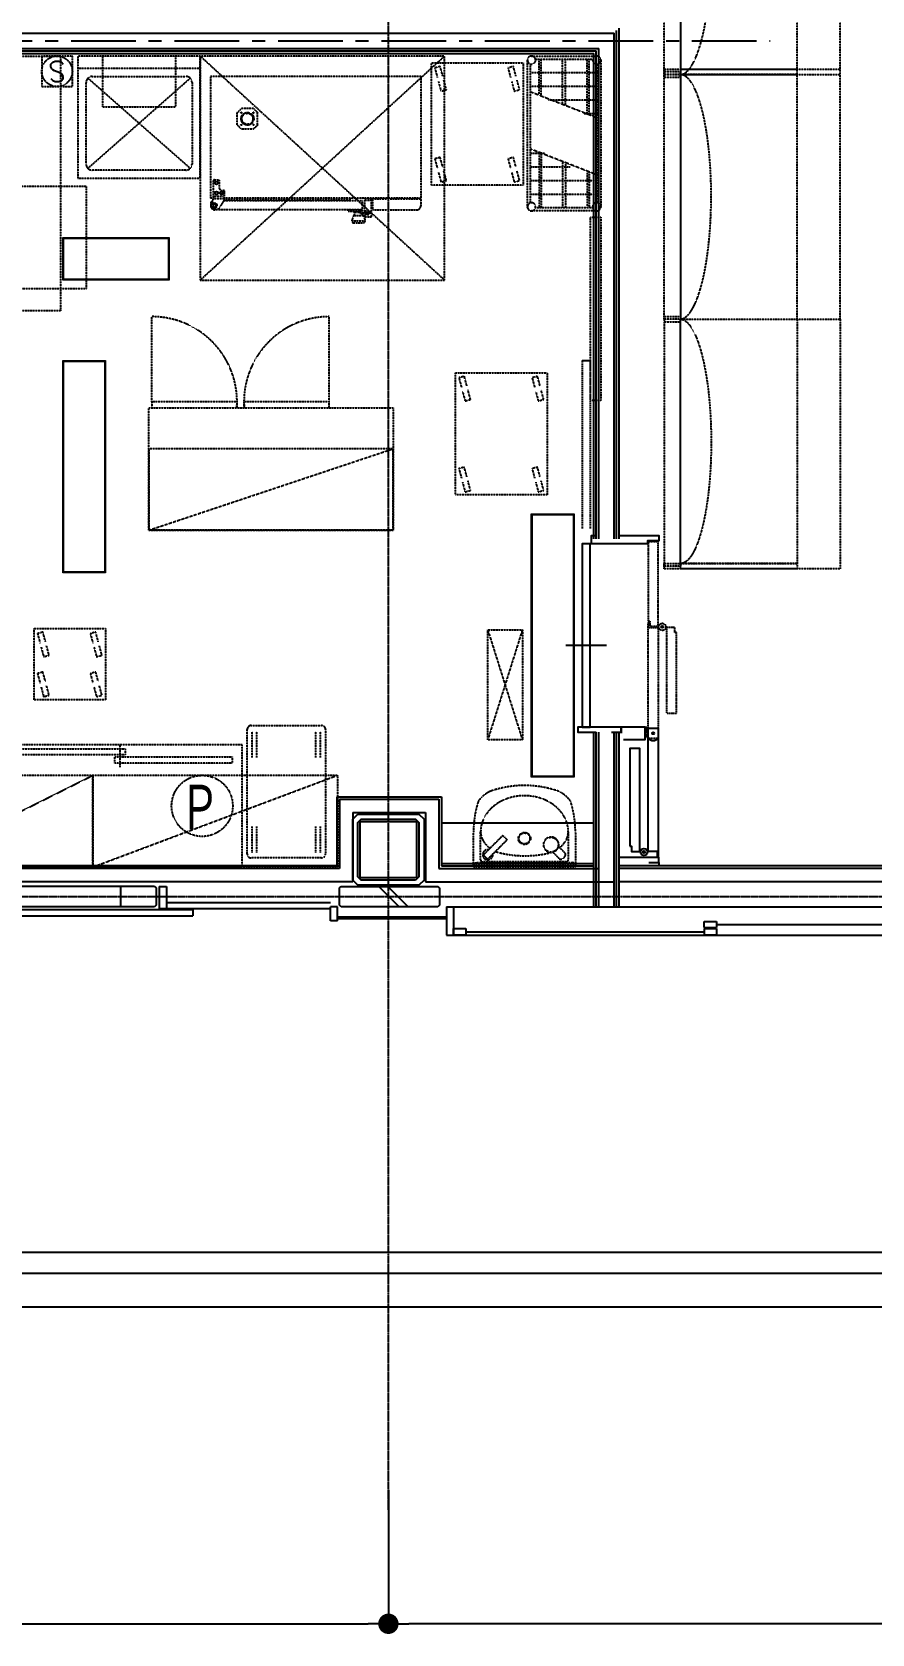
# Model space of a CAD drawing. Header units: millimetres. Extents: x 0 to 181737, y 0 to 59400.
# Drawn here: x 128051 to 132174, y 13956 to 21818 of the extents above; entities that cross this region are included whole.
import ezdxf
from ezdxf.enums import TextEntityAlignment as Align

# ---------------------------------------------------------------- set-up
doc = ezdxf.new("R2010")
doc.units = ezdxf.units.MM
doc.header["$LTSCALE"] = 0.2
for name, pattern in [('CENTER', [50.8, 31.75, -6.35, 6.35, -6.35]), ('DASHED', [0.75, 0.5, -0.25]), ('HIDDEN', [9.525, 6.35, -3.175]), ('HIDDEN2', [0.1875, 0.125, -0.0625])]:
    doc.linetypes.add(name, pattern=pattern)
doc.layers.get('Defpoints').update_dxf_attribs({"color": 5})
for name, color, linetype in [('A_寸法', 7, 'Continuous'), ('A_建築', 8, 'Continuous'), ('A_建築（下図）', 8, 'Continuous'), ('A_建築（什器）', 8, 'Continuous'), ('A_建築（軽鉄下地）', 8, 'Continuous'), ('A_通り芯', 8, 'CENTER'), ('冷設', 8, 'HIDDEN')]:
    doc.layers.add(name, color=color, linetype=linetype)
doc.layers.add('A_通芯', color=8, linetype='CENTER', plot=False)
doc.styles.add('Dim', font='simplex.shx', dxfattribs={"width": 0.8, "bigfont": 'extfont2.shx'})
doc.styles.add('KANJI', font='simplex', dxfattribs={"bigfont": 'bigfont'})
doc.styles.get("Standard").update_dxf_attribs({"font": 'simplex.shx', "width": 0.8, "bigfont": 'extfont2.shx'})
doc.dimstyles.new('1-1', dxfattribs={"dimtxt": 3, "dimasz": 1, "dimexe": 1, "dimexo": 0, "dimgap": 1, "dimtad": 1, "dimdec": 0, "dimtxsty": 'Dim', "dimblk": 'DOT', "dimcen": 0, "dimadec": 0, "dimazin": 0, "dimtfac": 1, "dimtdec": 0, "dimtix": 1, "dimtmove": 2, "dimatfit": 3, "dimldrblk": '引出矢', "dimfxl": 1, "dimarcsym": 0})

# ---------------------------------------------------------------- blocks, each defined once
blk = doc.blocks.new('_Dot')
at = {"color": 0, "linetype": 'ByBlock', "lineweight": -2}
blk.add_line((-0.5, 0), (-1, 0), dxfattribs=at)
at = {"color": 0, "linetype": 'ByBlock', "const_width": 0.5}
blk.add_lwpolyline([(-0.25, 0, 1), (0.25, 0, 1)], format="xyb", close=True, dxfattribs=at)
blk = doc.blocks.new('*D27')
at = {"layer": 'A_寸法', "lineweight": -2, "transparency": 16777216}
for p, q in [((121800, 14662.7), (121800, 14004.9)), ((129800, 14662.7), (129800, 14004.9)), ((121900, 14005.9), (129700, 14005.9))]:
    blk.add_line(p, q, dxfattribs=at)
at = {"layer": 'Defpoints', "color": 0, "transparency": 16777216}
for p in [(121800, 14662.7), (129800, 14662.7), (129800, 14005.9)]:
    blk.add_point(p, dxfattribs=at)
at = {"layer": 'A_寸法', "lineweight": -2, "transparency": 16777216, "xscale": 100, "yscale": 100, "zscale": 100, "rotation": 180}
blk.add_blockref('_Dot', (121800, 14005.9), dxfattribs=at)
at = {"layer": 'A_寸法', "lineweight": -2, "transparency": 16777216, "xscale": 100, "yscale": 100, "zscale": 100}
blk.add_blockref('_Dot', (129800, 14005.9), dxfattribs=at)
at = {"layer": 'A_寸法', "transparency": 16777216, "insert": (125800, 14205.9), "char_height": 300, "attachment_point": 5, "style": 'Dim'}
blk.add_mtext('8000', dxfattribs=at)
blk = doc.blocks.new('引出矢')
at = {"color": 0, "linetype": 'ByBlock', "lineweight": -2}
for p, q in [((-3.864, 1.035), (0, 0)), ((0, 0), (-1, 0)), ((-3.864, -1.035), (0, 0))]:
    blk.add_line(p, q, dxfattribs=at)
blk = doc.blocks.new('*D28')
at = {"layer": 'A_寸法', "lineweight": -2, "transparency": 16777216}
for p, q in [((129800, 14662.7), (129800, 14004.9)), ((140000, 14662.7), (140000, 14004.9)), ((139900, 14005.9), (129900, 14005.9))]:
    blk.add_line(p, q, dxfattribs=at)
at = {"layer": 'Defpoints', "color": 0, "transparency": 16777216}
for p in [(129800, 14662.7), (140000, 14662.7), (129800, 14005.9)]:
    blk.add_point(p, dxfattribs=at)
at = {"layer": 'A_寸法', "lineweight": -2, "transparency": 16777216, "xscale": 100, "yscale": 100, "zscale": 100, "rotation": 180}
blk.add_blockref('_Dot', (129800, 14005.9), dxfattribs=at)
at = {"layer": 'A_寸法', "lineweight": -2, "transparency": 16777216, "xscale": 100, "yscale": 100, "zscale": 100}
blk.add_blockref('_Dot', (140000, 14005.9), dxfattribs=at)
at = {"layer": 'A_寸法', "transparency": 16777216, "insert": (134900, 14205.9), "char_height": 300, "attachment_point": 5, "style": 'Dim'}
blk.add_mtext('10200', dxfattribs=at)

msp = doc.modelspace()

# ---------------------------------------------------------------- linework, layer by layer
at = {"layer": 'A_建築'}
for p, q in [((130920, 19331.23), (130920, 21825)), ((130932.5, 19331.23), (130932.5, 21837.5)), ((123745.57, 21725), (130820, 21725)), ((123758.07, 21712.5), (130807.5, 21712.5)), ((130807.5, 19331.23), (130807.5, 21712.5)), ((130820, 19331.23), (130820, 21725)), ((130751, 20206.23), (130791, 20206.23)), ((130871, 18807.04), (130671, 18807.04)), ((130807.5, 17525), (130807.5, 18381.23)), ((130820, 17525), (130820, 18381.23)), ((130920, 17525), (130920, 18381.23)), ((130932.5, 17525), (130932.5, 18381.23)), ((129547.5, 18065), (130060, 18065)), ((129547.5, 18065), (129547.5, 17725)), ((130060, 18065), (130060, 17725)), ((129547.5, 17725), (122182.5, 17725)), ((130060, 17737.5), (130807.5, 17737.5)), ((130060, 17725), (130807.5, 17725)), ((139740, 17725), (130932.5, 17725)), ((131127.5, 17741.62), (131127.5, 17725))]:
    msp.add_line(p, q, dxfattribs=at)
at = {"layer": 'A_建築', "linetype": 'HIDDEN', "ltscale": 5}
for p, q in [((130751, 20206.23), (130751, 19381.23)), ((130791, 20206.23), (130791, 19381.23))]:
    msp.add_line(p, q, dxfattribs=at)
at = {"layer": 'A_建築', "linetype": 'Continuous', "lineweight": 0}
for points in [[(128202.1, 20810.2), (128723.1, 20810.2), (128723.1, 20600.2), (128202.1, 20600.2)], [(128205.1, 20807.2), (128720.1, 20807.2), (128720.1, 20603.2), (128205.1, 20603.2)], [(128207.1, 20805.2), (128718.1, 20805.2), (128718.1, 20605.2), (128207.1, 20605.2)], [(128202.1, 20205.15), (128412.1, 20205.15), (128412.1, 19163.15), (128202.1, 19163.15)], [(128205.1, 19166.15), (128205.1, 20202.15), (128409.1, 20202.15), (128409.1, 19166.15)], [(128207.1, 19168.15), (128207.1, 20200.15), (128407.1, 20200.15), (128407.1, 19168.15)], [(130501.45, 19453.04), (130711.45, 19453.04), (130711.45, 18161.04), (130501.45, 18161.04)], [(130504.45, 18164.04), (130504.45, 19450.04), (130708.45, 19450.04), (130708.45, 18164.04)], [(130506.45, 18166.04), (130506.45, 19448.04), (130706.45, 19448.04), (130706.45, 18166.04)]]:
    msp.add_lwpolyline(points, close=True, dxfattribs=at)
at = {"layer": 'A_建築', "ltscale": 5}
for points in [[(130932.5, 19346.23), (131127.5, 19346.23), (131127.5, 19321.23), (131071.5, 19321.23), (131071.5, 19306.23), (130797.5, 19306.23), (130797.5, 19346.23), (130822.5, 19346.23)], [(130954.5, 18346.23), (131059.5, 18346.23), (131059.5, 18406.23), (130942.5, 18406.23), (130942.5, 18376.23)], [(131077.5, 17741.62), (131127.5, 17741.62), (131127.5, 17766.62), (130932.5, 17766.62)]]:
    msp.add_lwpolyline(points, dxfattribs=at)
at = {"layer": 'A_建築'}
msp.add_lwpolyline([(130791, 19306.23), (130751, 19306.23), (130751, 18406.23), (130791, 18406.23)], close=True, dxfattribs=at)
at = {"layer": 'A_建築', "linetype": 'DASHED', "ltscale": 5}
for points in [[(131074.5, 18926.54), (131083.5, 18926.54), (131083.5, 18901.54), (131124.5, 18901.54), (131124.5, 19316.23), (131074.5, 19316.23)], [(131214.5, 18870.54), (131205.5, 18870.54), (131205.5, 18895.54), (131164.5, 18895.54), (131164.5, 18475.46), (131214.5, 18475.46)]]:
    msp.add_lwpolyline(points, close=True, dxfattribs=at)
msp.add_lwpolyline([(131074.5, 18895.54), (131074.5, 18918.94, -0.4142136), (131076.1, 18920.54), (131076.1, 18920.54, -0.4142136), (131077.7, 18918.94), (131077.7, 18895.54), (131124.5, 18895.54), (131124.5, 18351.23), (131074.5, 18351.23)], format="xyb", close=True, dxfattribs=at)
at = {"layer": 'A_建築'}
for points in [[(130895.11, 18381.23), (130942.5, 18381.23), (130942.5, 18406.23), (130730.4, 18406.23), (130730.4, 18381.23), (130820, 18381.23)], [(131059.5, 18406.23), (131071.5, 18406.23), (131059.5, 18394.23)]]:
    msp.add_lwpolyline(points, dxfattribs=at)
at = {"layer": 'A_建築', "ltscale": 5}
msp.add_lwpolyline([(131124.5, 17796.62), (131124.5, 17773.22, -0.4142136), (131122.9, 17771.62), (131122.9, 17771.62, -0.4142136), (131121.3, 17773.22), (131121.3, 17796.62), (131074.5, 17796.62), (131074.5, 18401.23), (131124.5, 18401.23)], format="xyb", close=True, dxfattribs=at)
msp.add_lwpolyline([(130984.5, 17821.62), (130993.5, 17821.62), (130993.5, 17796.62), (131034.5, 17796.62), (131034.5, 18301.23), (130984.5, 18301.23)], close=True, dxfattribs=at)
at = {"layer": 'A_建築', "linetype": 'DASHED', "ltscale": 5}
msp.add_circle((131144.5, 18898.54), 17.5, dxfattribs=at)
at = {"layer": 'A_建築'}
for centre in [(131144.5, 18898.54), (131099.5, 18376.23)]:
    msp.add_circle(centre, 5, dxfattribs=at)
at = {"layer": 'A_建築', "ltscale": 5}
for radius in [17.5, 5]:
    msp.add_circle((131054.5, 17793.62), radius, dxfattribs=at)
at = {"layer": 'A_建築'}
msp.add_arc((131099.5, 18376.23), 35.36, 135, 315, dxfattribs=at)
at = {"layer": 'A_建築（下図）', "color": 8, "linetype": 'Continuous'}
for p, q in [((128652, 17625), (120985.47, 17625)), ((128485.2, 17625), (128485.2, 17525)), ((128652, 17625), (128660, 17617)), ((128660, 17617), (128660, 17533)), ((128675, 17625), (128710, 17625)), ((128675, 17625), (128675, 17516)), ((128710, 17625), (128710, 17516)), ((129560, 17617), (129568, 17625)), ((129560, 17533), (129560, 17617)), ((129568, 17625), (130042, 17625)), ((129752.9, 17625), (129852.9, 17525)), ((129797.22, 17625), (129897.22, 17525)), ((130050, 17617), (130042, 17625)), ((130050, 17617), (130050, 17533)), ((128660, 17533), (128652, 17525)), ((128710, 17546), (129515, 17546)), ((129568, 17525), (129560, 17533)), ((130050, 17533), (130042, 17525)), ((128652, 17525), (121008, 17525)), ((128652, 17525), (123935.2, 17525)), ((127825, 17511), (128840, 17511)), ((127825, 17481), (128840, 17481)), ((128675, 17516), (128710, 17516)), ((128710, 17516), (129515, 17516)), ((128840, 17511), (128840, 17481)), ((129515, 17455), (129515, 17525)), ((129550, 17525), (129515, 17525)), ((129550, 17455), (129515, 17455)), ((129550, 17455), (129550, 17525)), ((130085, 17473), (129550, 17473)), ((130085, 17465), (129550, 17465)), ((130042, 17525), (129568, 17525)), ((130085, 17525), (130085, 17385)), ((130085, 17525), (130120, 17525)), ((130120, 17525), (135050, 17525)), ((130120, 17525), (130120, 17385)), ((130085, 17385), (130120, 17385)), ((130120, 17387.5), (130120, 17417.5)), ((130120, 17417.5), (130180, 17417.5)), ((130120, 17387.5), (130180, 17387.5)), ((130120, 17385), (136415, 17385)), ((130180, 17417.5), (130180, 17387.5)), ((130180, 17402.5), (131350, 17402.5)), ((131350, 17422.5), (131350, 17452.5)), ((131350, 17452.5), (131410, 17452.5)), ((131350, 17422.5), (131410, 17422.5)), ((131350, 17417.5), (131350, 17387.5)), ((131350, 17417.5), (131410, 17417.5)), ((131350, 17387.5), (131410, 17387.5)), ((131410, 17452.5), (131410, 17422.5)), ((131410, 17437.5), (132580, 17437.5)), ((131410, 17417.5), (131410, 17387.5)), ((127705, 15830), (136415, 15830)), ((127437, 15562), (136683, 15562))]:
    msp.add_line(p, q, dxfattribs=at)
at = {"layer": 'A_建築（下図）', "color": 8}
msp.add_line((136520, 15725), (127600, 15725), dxfattribs=at)
at = {"layer": 'A_建築（下図）', "color": 8, "flags": 128}
msp.add_lwpolyline([(129650, 17980), (129950, 17980), (129975, 17955), (129975, 17655), (129950, 17630), (129650, 17630), (129625, 17655), (129625, 17955), (129650, 17980)], close=True, dxfattribs=at)
at = {"layer": 'A_建築（下図）', "color": 8, "linetype": 'Continuous', "flags": 128}
for points in [[(129933, 17655), (129667, 17655), (129650, 17672), (129650, 17938), (129667, 17955), (129933, 17955), (129950, 17938), (129950, 17672), (129933, 17655)], [(129933, 17667), (129667, 17667), (129662, 17672), (129662, 17938), (129667, 17943), (129933, 17943), (129938, 17938), (129938, 17672), (129933, 17667)]]:
    msp.add_lwpolyline(points, close=True, dxfattribs=at)
at = {"layer": 'A_建築（什器）', "lineweight": 25}
msp.add_line((130060, 17937.5), (130807.5, 17937.5), dxfattribs=at)
at = {"layer": 'A_建築（軽鉄下地）', "color": 8, "ltscale": 50}
for p, q in [((122977.5, 21812.5), (130907.5, 21812.5)), ((130907.5, 19331.23), (130907.5, 21812.5)), ((123052.5, 21737.5), (130832.5, 21737.5)), ((130832.5, 19331.23), (130832.5, 21737.5)), ((130832.5, 17525), (130832.5, 18381.23)), ((130907.5, 17525), (130907.5, 18381.23)), ((129560, 18052.5), (130047.5, 18052.5)), ((129560, 18052.5), (129560, 17712.5)), ((130047.5, 18052.5), (130047.5, 17712.5)), ((129625, 17987.5), (129982.5, 17987.5)), ((129625, 17987.5), (129625, 17647.5)), ((129982.5, 17987.5), (129982.5, 17647.5)), ((129560, 17712.5), (122182.5, 17712.5)), ((130047.5, 17712.5), (130832.5, 17712.5)), ((139752.5, 17712.5), (130932.5, 17712.5)), ((129625, 17647.5), (122182.5, 17647.5)), ((129982.5, 17647.5), (130907.5, 17647.5)), ((139817.5, 17647.5), (130932.5, 17647.5))]:
    msp.add_line(p, q, dxfattribs=at)
at = {"layer": 'A_通り芯', "color": 8, "ltscale": 50}
msp.add_line((122654.05, 21775), (131673.28, 21775), dxfattribs=at)
at = {"layer": 'A_通芯', "color": 8}
for points in [[(129800, 14565.35), (129800, 46450.31)], [(106118.42, 17575), (161724.97, 17575)]]:
    msp.add_lwpolyline(points, dxfattribs=at)
at = {"layer": '冷設', "color": 8, "linetype": 'HIDDEN2', "ltscale": 50}
for p, q in [((124840.5, 21700), (128190.5, 21700)), ((128248.51, 21700), (128098.51, 21700)), ((128098.51, 21700), (128098.51, 21550)), ((128190.5, 21700), (128190.5, 20450)), ((128248.51, 21550), (128248.51, 21700)), ((128876, 21700), (128276, 21700)), ((128276, 21700), (128276, 21100)), ((128276, 21700), (128276, 21100)), ((128756, 21700), (128396, 21700)), ((128396, 21700), (128396, 21450)), ((128756, 21450), (128756, 21700)), ((128876, 21100), (128876, 21700)), ((128876, 21700), (128876, 20600)), ((130076, 21700), (128876, 21700)), ((128876, 20600), (130076, 21700)), ((128876, 21700), (130076, 20600)), ((130076, 20600), (130076, 21700)), ((130502.45, 21700), (130822.45, 21700)), ((128276, 21640), (128876, 21640)), ((130011, 21066.12), (130011, 21666.12)), ((130011, 21666.12), (130461, 21666.12)), ((130054.18, 21648.7), (130027.64, 21641.59)), ((130027.64, 21641.59), (130040.27, 21594.47)), ((130066.8, 21601.58), (130054.18, 21648.7)), ((130413.43, 21648.7), (130386.9, 21641.59)), ((130386.9, 21641.59), (130399.52, 21594.47)), ((130426.06, 21601.58), (130413.43, 21648.7)), ((130461, 21666.12), (130461, 21066.12)), ((130482.45, 20957), (130482.45, 21680)), ((130497.45, 20979.36), (130497.45, 21660.64)), ((130521.82, 21685), (130803.09, 21685)), ((130539.6, 21512.28), (130539.6, 21685)), ((130549.6, 21509.27), (130549.6, 21685)), ((130654.95, 21463), (130654.95, 21685)), ((130669.95, 21458.47), (130669.95, 21685)), ((130775.3, 21412.2), (130775.3, 21685)), ((130785.3, 21409.18), (130785.3, 21685)), ((130827.45, 21660.64), (130827.45, 20979.36)), ((130842.45, 21680), (130842.45, 20957)), ((128098.51, 21550), (128248.51, 21550)), ((128316, 21170), (128316, 21570)), ((128324.79, 21148.79), (128827.21, 21591.21)), ((128827.21, 21148.79), (128324.79, 21591.21)), ((128346, 21600), (128806, 21600)), ((128836, 21570), (128836, 21170)), ((129961, 21600), (128926, 21600)), ((128926, 21600), (128926, 21002)), ((129961, 21002), (129961, 21600)), ((130045.53, 21574.82), (130058.16, 21527.71)), ((130084.69, 21534.82), (130072.07, 21581.93)), ((130404.79, 21574.82), (130417.41, 21527.71)), ((130443.95, 21534.82), (130431.32, 21581.93)), ((130827.45, 21618), (130497.45, 21618)), ((130827.45, 21551), (130497.45, 21551)), ((130058.16, 21527.71), (130084.69, 21534.82)), ((130417.41, 21527.71), (130443.95, 21534.82)), ((130497.45, 21525), (130827.45, 21396.47)), ((130827.45, 21484), (130585.34, 21484)), ((128396, 21450), (128756, 21450)), ((129058, 21422), (129078, 21442)), ((129058, 21362), (129058, 21422)), ((129138, 21442), (129078, 21442)), ((129138, 21442), (129158, 21422)), ((129158, 21362), (129158, 21422)), ((130827.45, 21417), (130759.4, 21417)), ((129078, 21342), (129058, 21362)), ((129078, 21342), (129138, 21342)), ((129158, 21362), (129138, 21342)), ((130827.45, 21115), (130497.45, 21243.53)), ((130539.6, 21230.82), (130539.6, 20955)), ((130549.6, 21227.8), (130549.6, 20955)), ((130054.18, 21202.59), (130027.64, 21195.48)), ((130027.64, 21195.48), (130040.27, 21148.37)), ((130066.8, 21155.48), (130054.18, 21202.59)), ((130413.43, 21202.59), (130386.9, 21195.48)), ((130386.9, 21195.48), (130399.52, 21148.37)), ((130426.06, 21155.48), (130413.43, 21202.59)), ((130497.45, 21223), (130565.51, 21223)), ((130497.45, 21156), (130691.57, 21156)), ((130654.95, 21181.53), (130654.95, 20955)), ((130669.95, 21177), (130669.95, 20955)), ((128276, 21100), (128876, 21100)), ((128806, 21140), (128346, 21140)), ((128941, 20999.93), (128941, 21088)), ((128946, 21093), (128966, 21093)), ((128949.5, 21081.75), (128956, 21085.5)), ((128949.5, 21074.25), (128949.5, 21081.75)), ((128949.5, 21074.25), (128956, 21070.5)), ((128956, 21085.5), (128962.5, 21081.75)), ((128956, 21070.5), (128962.5, 21074.25)), ((128962.5, 21074.25), (128962.5, 21081.75)), ((128971, 21050), (128971, 21088)), ((130045.53, 21128.71), (130058.16, 21081.6)), ((130058.16, 21081.6), (130084.69, 21088.71)), ((130084.69, 21088.71), (130072.07, 21135.82)), ((130404.79, 21128.71), (130417.41, 21081.6)), ((130417.41, 21081.6), (130443.95, 21088.71)), ((130443.95, 21088.71), (130431.32, 21135.82)), ((130497.45, 21089), (130827.45, 21089)), ((130775.3, 21130.73), (130775.3, 20955)), ((130785.3, 21127.72), (130785.3, 20955)), ((128318.68, 21059.6), (127918.68, 21059.6)), ((128318.68, 20559.6), (128318.68, 21059.6)), ((128941, 21002), (128926, 21002)), ((128931.72, 20974.79), (128940.29, 20996.21)), ((128946, 21013), (128990.94, 21013)), ((128946, 21001), (128990.3, 21001)), ((128949.5, 21031.75), (128956, 21035.5)), ((128949.5, 21024.25), (128949.5, 21031.75)), ((128949.5, 21024.25), (128956, 21020.5)), ((128956, 21035.5), (128962.5, 21031.75)), ((128956, 21020.5), (128962.5, 21024.25)), ((128962.5, 21024.25), (128962.5, 21031.75)), ((128994.58, 20995.63), (128968.91, 20952.86)), ((128974.5, 21031.75), (128981, 21035.5)), ((128974.5, 21024.25), (128974.5, 21031.75)), ((128974.5, 21024.25), (128981, 21020.5)), ((128981, 21040), (128991, 21040)), ((128981, 21035.5), (128987.5, 21031.75)), ((128981, 21020.5), (128987.5, 21024.25)), ((128987.5, 21024.25), (128987.5, 21031.75)), ((129610.5, 20993.5), (128993.3, 20993.5)), ((128996, 21000.77), (128996, 21035)), ((129961, 21002), (128996, 21002)), ((129610.81, 20994.09), (129615, 21002)), ((129610.92, 20992.99), (129613.36, 20990)), ((129684, 21000.5), (129717, 21000.5)), ((129684, 20937), (129684, 21000.5)), ((129684, 20992.5), (129717, 20992.5)), ((129717, 20910.5), (129717, 21000.5)), ((129723, 20946), (129723, 20998)), ((129724, 20999), (129724, 21002)), ((129724, 20999), (129958, 20999)), ((129958, 20999), (129958, 21002)), ((129959, 20998), (129959, 20965)), ((130461, 21066.12), (130011, 21066.12)), ((130461, 21066.12), (130461, 21066.12)), ((130497.45, 21022), (130827.45, 21022)), ((128928, 20982.5), (128935.5, 20990)), ((128928, 20982.5), (128928, 20965)), ((128931, 20971.07), (128931, 20963)), ((128935.5, 20990), (128937.8, 20990)), ((128939.5, 20969.75), (128946, 20973.5)), ((128939.5, 20962.25), (128939.5, 20969.75)), ((128939.5, 20962.25), (128946, 20958.5)), ((128946, 20973.5), (128952.5, 20969.75)), ((128946, 20958.5), (128952.5, 20962.25)), ((128946, 20948), (128960.34, 20948)), ((129672, 20945), (128948, 20945)), ((128952.5, 20962.25), (128952.5, 20969.75)), ((129672, 20990), (128991.2, 20990)), ((129602.5, 20945), (129673, 20945)), ((129602.5, 20938), (129602.5, 20945)), ((129602.5, 20938), (129663.5, 20938)), ((129626.92, 20913.46), (129620.94, 20893.93)), ((129631.7, 20917), (129674.3, 20917)), ((129633, 20917), (129633, 20938)), ((129633, 20934), (129660.53, 20934)), ((129660.14, 20932.5), (129697, 20932.5)), ((129660.53, 20932.5), (129660.53, 20938)), ((129663.5, 20942.5), (129673, 20942.5)), ((129663.5, 20942.5), (129663.5, 20938)), ((129663.5, 20941.5), (129670.46, 20941.5)), ((129663.54, 20932.5), (129663.54, 20941.5)), ((129670.46, 20932.5), (129670.46, 20941.5)), ((129673, 20946), (129673, 20989)), ((129673, 20932.5), (129673, 20945)), ((129673, 20917), (129673, 20921.5)), ((129673, 20921.5), (129707, 20921.5)), ((129679.08, 20913.46), (129685.06, 20893.93)), ((129684, 20941), (129707, 20941)), ((129684, 20937), (129707, 20937)), ((129684, 20910.5), (129684, 20921.5)), ((129697, 20921.5), (129697, 20932.5)), ((129707, 20921.5), (129707, 20941)), ((129724, 20945), (129939, 20945)), ((130822.45, 20940), (130502.45, 20940)), ((130803.09, 20955), (130521.82, 20955)), ((129620.5, 20891), (129685.5, 20891)), ((129630.5, 20881), (129675.5, 20881)), ((129684, 20910.5), (129717, 20910.5)), ((130792.31, 20009.04), (130792.31, 20909.04)), ((130792.31, 20909.04), (130842.31, 20909.04)), ((130842.31, 20909.04), (130842.31, 20009.04)), ((128876, 20600), (130076, 20600)), ((127918.68, 20559.6), (128318.68, 20559.6)), ((128190.5, 20450), (124840.5, 20450)), ((128639, 20003, -800), (128639, 20421, -800)), ((129509, 20003, -800), (129509, 20421, -800)), ((130129.28, 19545.65), (130129.28, 20145.65)), ((130129.28, 20145.65), (130579.28, 20145.65)), ((130172.46, 20128.23), (130145.92, 20121.12)), ((130185.08, 20081.11), (130172.46, 20128.23)), ((130531.71, 20128.23), (130505.18, 20121.12)), ((130544.34, 20081.11), (130531.71, 20128.23)), ((130579.28, 20145.65), (130579.28, 19545.65)), ((130145.92, 20121.12), (130158.55, 20074)), ((130163.81, 20054.35), (130176.44, 20007.24)), ((130202.97, 20014.35), (130190.35, 20061.46)), ((130505.18, 20121.12), (130517.8, 20074)), ((130523.07, 20054.35), (130535.69, 20007.24)), ((130562.23, 20014.35), (130549.6, 20061.46)), ((129057, 20003, -800), (128639, 20003, -800)), ((128639, 20003, -800), (128639, 19973, -800)), ((129057, 19973, -800), (129057, 20003, -800)), ((129509, 20003, -800), (129091, 20003, -800)), ((129091, 20003, -800), (129091, 19973, -800)), ((129509, 19973, -800), (129509, 20003, -800)), ((130176.44, 20007.24), (130202.97, 20014.35)), ((130535.69, 20007.24), (130562.23, 20014.35)), ((130842.31, 20009.04), (130792.31, 20009.04)), ((129824, 19773), (128624, 19773)), ((128624, 19773), (128624, 19373)), ((128624, 19373), (129824, 19773)), ((129824, 19373), (129824, 19773)), ((130172.46, 19682.12), (130145.92, 19675.01)), ((130145.92, 19675.01), (130158.55, 19627.9)), ((130185.08, 19635.01), (130172.46, 19682.12)), ((130531.71, 19682.12), (130505.18, 19675.01)), ((130505.18, 19675.01), (130517.8, 19627.9)), ((130544.34, 19635.01), (130531.71, 19682.12)), ((130163.81, 19608.24), (130176.44, 19561.13)), ((130202.97, 19568.24), (130190.35, 19615.35)), ((130523.07, 19608.24), (130535.69, 19561.13)), ((130562.23, 19568.24), (130549.6, 19615.35)), ((130579.28, 19545.65), (130129.28, 19545.65)), ((130176.44, 19561.13), (130202.97, 19568.24)), ((130535.69, 19561.13), (130562.23, 19568.24)), ((130579.28, 19545.65), (130579.28, 19545.65)), ((128624, 19373), (129824, 19373)), ((128060.85, 18540.2), (128060.85, 18890.2)), ((128060.85, 18890.2), (128410.85, 18890.2)), ((128104.03, 18872.78), (128077.49, 18865.67)), ((128116.65, 18825.66), (128104.03, 18872.78)), ((128363.28, 18872.78), (128336.75, 18865.67)), ((128375.91, 18825.66), (128363.28, 18872.78)), ((128410.85, 18890.2), (128410.85, 18540.2)), ((130287.51, 18884.04), (130457.51, 18884.04)), ((130287.51, 18344.04), (130287.51, 18884.04)), ((130287.51, 18884.04), (130457.51, 18344.04)), ((130457.51, 18884.04), (130287.51, 18344.04)), ((130457.51, 18884.04), (130457.51, 18344.04)), ((128077.49, 18865.67), (128090.12, 18818.55)), ((128095.38, 18798.9), (128108.01, 18751.79)), ((128134.54, 18758.9), (128121.92, 18806.01)), ((128336.75, 18865.67), (128349.37, 18818.55)), ((128354.64, 18798.9), (128367.26, 18751.79)), ((128393.8, 18758.9), (128381.17, 18806.01)), ((128108.01, 18751.79), (128134.54, 18758.9)), ((128367.26, 18751.79), (128393.8, 18758.9)), ((128104.03, 18676.67), (128077.49, 18669.56)), ((128077.49, 18669.56), (128090.12, 18622.45)), ((128116.65, 18629.56), (128104.03, 18676.67)), ((128363.28, 18676.67), (128336.75, 18669.56)), ((128336.75, 18669.56), (128349.37, 18622.45)), ((128375.91, 18629.56), (128363.28, 18676.67)), ((128095.38, 18602.79), (128108.01, 18555.68)), ((128108.01, 18555.68), (128134.54, 18562.79)), ((128134.54, 18562.79), (128121.92, 18609.9)), ((128354.64, 18602.79), (128367.26, 18555.68)), ((128367.26, 18555.68), (128393.8, 18562.79)), ((128393.8, 18562.79), (128381.17, 18609.9)), ((128410.85, 18540.2), (128060.85, 18540.2)), ((128410.85, 18540.2), (128410.85, 18540.2)), ((129126.73, 18414.44), (129471.73, 18414.44)), ((129082.31, 18320, -4000), (127882.31, 18320, -4000)), ((128482.31, 18320, -3961), (128482.31, 18210, -3961)), ((129082.31, 17720, -4000), (129082.31, 18320, -4000)), ((129106.73, 17784.44), (129106.73, 18394.44)), ((129130.8, 18257.01), (129130.8, 18385.84)), ((129153.9, 18257.01), (129153.9, 18385.84)), ((129443.61, 18257.01), (129443.61, 18385.84)), ((129466.71, 18257.01), (129466.71, 18385.84)), ((129491.73, 18394.44), (129491.73, 17784.44)), ((130457.51, 18344.04), (130287.51, 18344.04)), ((127932.31, 18300, -3961), (128507.31, 18300, -3961)), ((128507.31, 18270, -3961), (127932.31, 18270, -3961)), ((128457.31, 18230, -3961), (128457.31, 18260, -3961)), ((128457.31, 18260, -3961), (129032.31, 18260, -3961)), ((128507.31, 18300, -3961), (128507.31, 18270, -3961)), ((129032.31, 18260, -3961), (129032.31, 18230, -3961)), ((127449.3, 18170), (128349.3, 18170)), ((127449.3, 17720), (128349.3, 18170)), ((128349.3, 17720), (128349.3, 18170)), ((128349.3, 18170), (129549.3, 18170)), ((128349.3, 17720), (129549.3, 18170)), ((128349.3, 18170), (128349.3, 17720)), ((129032.31, 18230, -3961), (128457.31, 18230, -3961)), ((129549.3, 18170), (129549.3, 17720)), ((129130.8, 17790.08), (129130.8, 17918.9)), ((129153.9, 17790.08), (129153.9, 17918.9)), ((129443.61, 17790.08), (129443.61, 17918.9)), ((129466.71, 17790.08), (129466.71, 17918.9)), ((130217.73, 17720.01), (130217.73, 17891.64)), ((130252.73, 17755.01), (130252.73, 17892.52)), ((130360.82, 17874.32), (130291.26, 17804.76)), ((130312.47, 17783.55), (130382.03, 17853.1)), ((130381.94, 17854.42), (130362.14, 17874.22)), ((130682.73, 17892.52), (130682.73, 17755.01)), ((130717.73, 17891.64), (130717.73, 17720)), ((130291.26, 17804.76), (130266.02, 17779.52)), ((130266.02, 17778.1), (130285.82, 17758.31)), ((130287.23, 17758.31), (130312.47, 17783.55)), ((130638.74, 17760.85), (130607.56, 17793.19)), ((130634.56, 17820.18), (130666.89, 17789)), ((128349.3, 17720), (127449.3, 17720)), ((127882.31, 17720, -4000), (129082.31, 17720, -4000)), ((129549.3, 17720), (128349.3, 17720)), ((129471.73, 17764.44), (129126.73, 17764.44)), ((130717.73, 17725.01), (130217.73, 17725.01)), ((130717.73, 17720), (130217.73, 17720.01)), ((130705.6, 17740.01), (130229.86, 17740.01)), ((130672.73, 17745.01), (130262.73, 17745.01))]:
    msp.add_line(p, q, dxfattribs=at)
for points in [[(131153, 21608.86), (131153, 22808.86), (131233, 22808.86), (131233, 21608.86)], [(132018, 21608.86), (132018, 22833.86), (131233, 22833.86), (131233, 21608.86)], [(131807, 21608.86), (131807, 22808.86), (131233, 22808.86), (131233, 21608.86)], [(131807, 21608.86), (131807, 21633.86), (131153, 21633.86), (131153, 21608.86)], [(131233, 21608.86), (131233, 21621.86), (131153, 21621.86), (131153, 21608.86)], [(132018, 20408.86), (132018, 21633.86), (131233, 21633.86), (131233, 20408.86)], [(131233, 21595.86), (131233, 21608.86), (131153, 21608.86), (131153, 21595.86)], [(131153, 20408.86), (131153, 21608.86), (131233, 21608.86), (131233, 20408.86)], [(131807, 20408.86), (131807, 21608.86), (131233, 21608.86), (131233, 20408.86)], [(131233, 20421.86), (131233, 20408.86), (131153, 20408.86), (131153, 20421.86)], [(131233, 20395.86), (131233, 20408.86), (131153, 20408.86), (131153, 20395.86)], [(131153, 20408.86), (131153, 19208.86), (131233, 19208.86), (131233, 20408.86)], [(131807, 20408.86), (131807, 19208.86), (131233, 19208.86), (131233, 20408.86)], [(132018, 20408.86), (132018, 19183.86), (131233, 19183.86), (131233, 20408.86)], [(131807, 19208.86), (131807, 19183.86), (131153, 19183.86), (131153, 19208.86)], [(131233, 19208.86), (131233, 19195.86), (131153, 19195.86), (131153, 19208.86)]]:
    msp.add_lwpolyline(points, close=True, dxfattribs=at)
for centre, radius in [((128173.51, 21625), 75), ((129077.95, 21422.05), 2), ((129108, 21392), 31), ((129108, 21392), 30.25), ((129108, 21392), 27.25), ((129138.05, 21422.05), 2), ((129077.95, 21361.95), 2), ((129138.05, 21361.95), 2), ((128956, 21078), 6.5), ((128956, 21028), 6.5), ((128981, 21028), 6.5), ((128946, 20966), 12.5), ((128946, 20966), 7.7), ((128946, 20966), 6.5), ((128885.93, 18019.95), 150), ((130467.73, 17860.01), 30), ((130467.73, 17860.01), 27), ((130598.23, 17829.51), 36.26)]:
    msp.add_circle(centre, radius, dxfattribs=at)
for centre, radius, start, end in [((130502.45, 21680, 10), 20, 180, 90), ((130502.45, 21680, 10), 20, 90, 180), ((130822.45, 21680, 10), 20, 90, 0), ((130822.45, 21680, 10), 20, 0, 90), ((128346, 21570), 30, 90, 180), ((128806, 21570), 30, 0, 90), ((128346, 21170), 30, 180, 270), ((128806, 21170), 30, 270, 0), ((128946, 21088), 5, 90.000003, 180.000005), ((128951, 21078), 4.5, 92.60393, 267.396442), ((128961, 21078), 4.5, 272.597221, 87.402389), ((128966, 21088), 5, 0, 90.000003), ((128931, 20999.93), 10, 338.198538, 0.00001), ((128951, 21028), 4.5, 92.609032, 267.397644), ((128961, 21028), 4.5, 272.592221, 87.401105), ((128981, 21050), 10, 180.000005, 270.000001), ((128976, 21028), 4.5, 92.609244, 267.397425), ((128986, 21028), 4.5, 272.592003, 87.401324), ((128991, 21035), 5, 0, 90.000003), ((128986, 21000.77), 10, 329.036276, 0.00001), ((129611.7, 20993.62), 1, 152.102712, 219.289411), ((129724, 20998), 1, 90.000003, 179.999991), ((129958, 20998), 1, 0.000001, 89.999996), ((128948, 20965), 20, 180.000005, 270.000001), ((128941, 20971.07), 10, 158.198588, 180.000005), ((128946, 20963), 15, 180.000005, 270.000001), ((128946, 20971), 8, 55.771664, 124.229939), ((128946, 20961), 8, 235.770071, 304.2278), ((128960.34, 20958), 10, 270.000001, 329.036194), ((129631.7, 20912), 5, 90.000003, 162.982015), ((129660.14, 20931), 1.5, 90.000003, 247.933545), ((129614.75, 20840.22), 100, 54.370642, 63.502448), ((129672, 20989), 1, 0, 90.000003), ((129672, 20946), 1, 270.000001, 0.00001), ((129674.3, 20912), 5, 17.017983, 90.000003), ((129680, 20931), 1.5, 90.000003, 256.198019), ((129646.47, 20835.21), 100, 59.648875, 70.626833), ((129724, 20946), 1, 179.999991, 270.000001), ((129939, 20965), 20, 270.000001, 0.00001), ((130502.45, 20960, 10), 20, 270, 180), ((130502.45, 20960, 10), 20, 180, 270), ((130822.45, 20960, 10), 20, 0, 270), ((130822.45, 20960, 10), 20, 270, 0), ((129630.5, 20891), 10, 162.982015, 270.000001), ((129675.5, 20891), 10, 270.000001, 17.017973), ((128639, 20003, -800), 418, 355.884324, 90), ((129509, 20003, -800), 418, 90, 184.115676), ((129126.73, 18394.44), 20, 90, 180), ((129471.73, 18394.44), 20, 0, 90), ((130369.78, 17947.7), 160, 116.185571, 143.241052), ((130467.17, 17614.5), 505.51, 89.93628, 109.410071), ((130468.29, 17614.5), 505.51, 70.589923, 90.063742), ((130565.68, 17947.7), 160, 36.758949, 63.814429), ((130703.05, 17893.14), 485.33, 161.958023, 180.177462), ((130232.41, 17893.14), 485.33, 359.822537, 18.041977), ((130361.42, 17873.51), 1.01, 45, 126.785151), ((130381.41, 17853.72), 0.875, 315, 53.214843), ((130598.23, 17829.51), 37.5, 345.598059, 284.401941), ((129126.73, 17784.44), 20, 180, 270), ((129471.73, 17784.44), 20, 270, 0), ((130287.73, 17780.01), 25, 81.869898, 8.130101), ((130266.73, 17778.81), 1, 135.000009, 224.999991), ((130598.23, 17829.51), 37.5, 284.402618, 345.598371), ((130640.66, 17787.08), 30, 285.304855, 344.694872), ((130659.95, 17781.81), 10, 344.694872, 46.043393), ((130229.86, 17743.01), 3, 180, 270), ((130262.73, 17755.01), 10, 180, 270), ((130286.52, 17759.01), 1, 224.999999, 315.000001), ((130645.94, 17767.79), 10, 223.952731, 285.304855), ((130672.73, 17755.01), 10, 270, 0), ((130708.6, 17740.01), 3, 90, 180)]:
    msp.add_arc(centre, radius, start, end, dxfattribs=at)
for centre, major_axis, ratio, start_param, end_param in [((131231.89, 22208.8), (1.12, 600), 0.254, 3.1562796, 6.2831853), ((131231.89, 21008.8), (1.12, 600), 0.254, 3.1562796, 6.2831853), ((130467.73, 17892.51), (-215, 0.01), 0.8246873, 3.1415804, 6.2832694), ((130422.73, 17892.51), (-170, 0.01), 0.691142, 6.2832817, 7.0361279), ((130512.73, 17892.51), (-170, 0.01), 0.691142, 2.4185136, 3.1415927), ((130468.17, 17892.52), (-252.26, 1.27), 0.4658074, 0.9705889, 2.1279916)]:
    msp.add_ellipse(centre, major_axis=major_axis, ratio=ratio, start_param=start_param, end_param=end_param, dxfattribs=at)
at = {"layer": '冷設', "color": 8, "linetype": 'HIDDEN2', "ltscale": 50, "extrusion": (0, 0, -1)}
msp.add_ellipse((131231.89, 19808.92), major_axis=(1.12, -600), ratio=0.254, start_param=3.1562796, end_param=6.2831853, dxfattribs=at)
at = {"layer": '冷設', "color": 8, "linetype": 'HIDDEN2', "ltscale": 50}
msp.add_3dface([(129824, 19373), (128624, 19373), (128624, 19973), (129824, 19973)], dxfattribs=at)

# ---------------------------------------------------------------- texts
at = {"layer": '冷設', "color": 8, "linetype": 'HIDDEN2', "ltscale": 50, "style": 'KANJI'}
msp.add_text('S', height=100, rotation=180, dxfattribs=at).set_placement((128173.51, 21625), align=Align.MIDDLE)
at = {"layer": '冷設', "color": 8, "linetype": 'HIDDEN2', "ltscale": 50}
msp.add_text('Ｐ', height=250, dxfattribs=at).set_placement((128773.68, 17880.19), (128973.68, 17880.19), align=Align.FIT)
at = {"layer": '冷設', "color": 8, "linetype": 'HIDDEN2', "ltscale": 50, "text_generation_flag": 2, "flags": 1}
for tag in ['N_MODEL', 'O_MODEL', 'N_NAME', 'N_WDS', 'N_DDS', 'N_HDS', 'N_BDS']:
    msp.add_attdef(tag, text='', height=0.1, rotation=90, dxfattribs=at).set_placement((129961, 21600), align=Align.MIDDLE)

# ---------------------------------------------------------------- dimensions: what is measured, and where the dimension line sits
at = {"layer": 'A_寸法'}
dim = msp.add_linear_dim(base=(129800, 14005.91), p1=(121800, 14662.71), p2=(129800, 14662.71), angle=180, dimstyle='1-1', override={"dimscale": 1, "dimtxt": 300, "dimasz": 100, "dimgap": 50, "dimlfac": 1, "dimclrd": 256, "dimclre": 256, "dimclrt": 256}, dxfattribs=at)
dim.commit()
dim.dimension.update_dxf_attribs({"geometry": '*D27', "text_midpoint": (125800, 14205.91)})
dim = msp.add_linear_dim(base=(129800, 14005.91), p1=(140000, 14662.71), p2=(129800, 14662.71), dimstyle='1-1', override={"dimscale": 1, "dimtxt": 300, "dimasz": 100, "dimgap": 50, "dimlfac": 1, "dimclrd": 256, "dimclre": 256, "dimclrt": 256}, dxfattribs=at)
dim.commit()
dim.dimension.update_dxf_attribs({"geometry": '*D28', "text_midpoint": (134900, 14205.91)})

doc.saveas('drawing.dxf')
